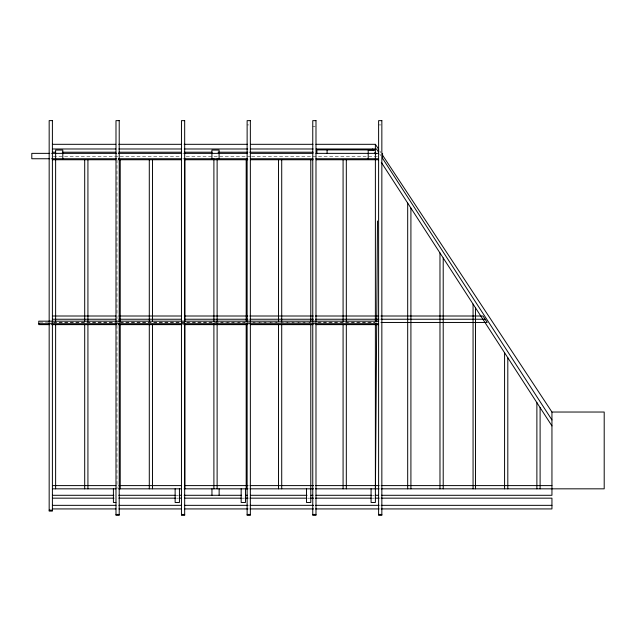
<?xml version="1.0" encoding="UTF-8"?>
<svg xmlns="http://www.w3.org/2000/svg" width="636" height="636" viewBox="0 0 636 636"><rect width="100%" height="100%" fill="white"/><g stroke="black" fill="none" stroke-linecap="round" stroke-linejoin="round"><path stroke-width="0.48" stroke-dasharray="3.18 2.39" d="M247.126 124.926L248.74 124.926M378.611 124.926L381.036 124.926M312.761 126.286L315.186 126.286M53.392 156.52L180.274 156.52M186.221 156.52L250.656 156.52M251.641 156.52L377.538 156.52M39.758 322.126L52.677 322.126M53.67 322.126L114.281 322.126M120.244 322.126L214.65 322.126M215.644 322.126L245.456 322.126M251.419 322.126L375.63 322.126M53.392 322.46L185.426 322.46M186.412 322.46L311.497 322.46M317.451 322.46L375.033 322.46M176.244 495.293L178.223 495.293M372.41 495.293L374.389 495.293M176.538 498.163L178.525 498.163M242.085 498.163L244.073 498.163M307.633 498.163L309.621 498.163M372.187 498.163L374.175 498.163M379.756 150.947L380.853 152.608M379.74 153.984L380.821 155.653M116.992 159.747L116.992 319.336M116.992 325.282L116.992 488.83"/><path stroke-width="0.95" d="M375.431 489.354L376.703 323.97M376.711 321.991L377.49 220.978M52.398 144.316L115.808 144.316M118.781 144.316L181.196 144.316M184.17 144.316L247.579 144.316M250.552 144.316L312.968 144.316M315.941 144.316L375.383 144.316L378.666 149.293M52.398 148.983L115.855 148.983M118.829 148.983L181.292 148.983M184.273 148.983L247.73 148.983M250.703 148.983L313.166 148.983M316.14 148.983L376.504 148.983L378.666 152.314M374.135 149.913L316.895 149.913L316.895 153.363M52.398 152.211L55.372 152.211M62.32 152.211L115.879 152.211M118.853 152.211L181.34 152.211M184.313 152.211L212.082 152.211M218.037 152.211L247.794 152.211M249.773 152.211L313.254 152.211M49.688 153.363L31.8 153.363L31.8 158.746L49.688 158.746M51.675 153.363L116.261 153.363M118.248 153.363L181.84 153.363M183.828 153.363L247.42 153.363M250.401 153.363L313.007 153.363M315.989 153.363L378.587 153.363M51.675 158.746L116.261 158.746M118.248 158.746L181.84 158.746M183.828 158.746L247.42 158.746M250.401 158.746L313.007 158.746M315.989 158.746L378.587 158.746M52.398 159.747L115.863 159.747M118.614 159.747L181.3 159.747M184.281 159.747L247.802 159.747M250.711 159.747L313.206 159.747M316.156 159.747L378.627 159.747M52.398 316.005L115.903 316.005M118.876 316.005L181.387 316.005M184.368 316.005L247.865 316.005M249.853 316.005L313.357 316.005M315.337 316.005L378.841 316.005M380.821 316.005L483.026 316.005L487.208 322.46L380.988 322.46M52.398 319.232L115.919 319.232M118.892 319.232L181.419 319.232M184.4 319.232L247.913 319.232M249.9 319.232L313.421 319.232M315.4 319.232L378.921 319.232M380.908 319.232L485.117 319.232M378.611 321.172L38.764 321.172L38.764 324.63L49.695 324.63M38.764 323.684L378.611 323.684M51.683 324.63L116.269 324.63M118.256 324.63L181.856 324.63M183.844 324.63L247.444 324.63M250.425 324.63L313.031 324.63M316.012 324.63L378.611 324.63M382.49 155.089L551.945 412.033L604.2 412.033L604.2 488.83L381.131 488.83M52.398 485.602L115.959 485.602M118.94 485.602L181.506 485.602M184.488 485.602L248.048 485.602M250.035 485.602L313.596 485.602M315.583 485.602L379.143 485.602M381.131 485.602L551.945 485.602M52.398 488.83L115.959 488.83M118.614 488.83L181.506 488.83M184.17 488.83L248.048 488.83M250.035 488.83L313.596 488.83M315.583 488.83L379.143 488.83M52.398 495.293L113.828 495.293M118.781 495.293L175.25 495.293M179.217 495.293L181.196 495.293M184.17 495.293L241.632 495.293M245.591 495.293L247.579 495.293M250.552 495.293L307.021 495.293M310.988 495.293L312.968 495.293M315.941 495.293L371.424 495.293M375.383 495.293L378.356 495.293M381.338 495.293L551.945 495.293L551.945 412.033M52.398 498.163L113.971 498.163M118.94 498.163L175.552 498.163M179.519 498.163L181.506 498.163M184.488 498.163L241.1 498.163M245.067 498.163L248.048 498.163M250.035 498.163L306.639 498.163M310.614 498.163L313.596 498.163M315.583 498.163L371.193 498.163M375.168 498.163L379.143 498.163M381.131 498.163L551.945 498.163L551.945 508.927L381.131 508.927M115.919 502.472L113.407 502.472L113.407 488.83M52.398 505.342L115.959 505.342M118.94 505.342L181.506 505.342M184.488 505.342L248.048 505.342M250.035 505.342L313.596 505.342M315.583 505.342L379.143 505.342M381.131 505.342L551.945 505.342M52.398 508.927L115.959 508.927M118.94 508.927L181.506 508.927M184.488 508.927L248.048 508.927M250.035 508.927L313.596 508.927M315.583 508.927L379.143 508.927M49.171 510.144L52.398 510.144M115.991 514.437L119.218 514.437M181.451 514.437L184.679 514.437M247.126 514.437L250.353 514.437M312.761 514.437L315.989 514.437M378.611 514.437L381.846 514.437M382.443 158.157L551.945 419.959M372.656 148.983L373.737 150.653M374.819 152.322L375.9 153.984M381.298 162.331L551.945 425.905M540.107 407.612L540.107 488.83M536.879 402.62L536.879 488.83M507.806 357.726L507.806 488.83M504.579 352.734L504.579 488.83M475.505 307.84L475.505 488.83M473.065 304.072L473.065 488.83M443.213 257.954L443.213 488.83M439.977 252.969L439.977 488.83M410.912 208.067L410.912 488.83M407.684 203.083L407.684 488.83M382.562 153.363L382.562 158.746M375.383 144.316L375.383 149.277M375.383 158.674L375.383 150.056L368.204 150.056L368.204 158.674M375.383 159.207L375.383 321.315M375.383 324.018L375.383 502.472L371.074 502.472L371.074 488.83M346.318 159.747L346.318 321.315M346.318 324.288L346.318 488.83M343.082 159.747L343.082 321.315M343.082 324.288L343.082 488.83M327.087 149.913L327.087 153.363M310.789 159.747L310.789 321.315M310.789 324.288L310.789 502.472L306.48 502.472L306.48 488.83M281.716 159.747L281.716 321.315M281.716 324.288L281.716 488.83M278.489 159.747L278.489 321.315M278.489 324.288L278.489 488.83M246.188 159.747L246.188 321.315M246.188 324.288L246.188 488.83M245.472 488.83L245.472 502.472L241.163 502.472L241.163 488.83M219.134 488.83L219.134 495.293M219.094 158.674L219.094 150.056L211.915 150.056L211.915 158.674M217.122 158.944L217.122 321.903M217.122 323.891L217.122 488.83M213.895 158.944L213.895 321.903M213.895 323.891L213.895 488.83M211.955 488.83L211.955 495.293M184.822 159.747L184.822 321.315M184.822 324.288L184.822 488.83M179.439 488.83L179.439 502.472L175.131 502.472L175.131 488.83M152.521 159.747L152.521 321.315M152.521 324.288L152.521 488.83M149.293 159.747L149.293 321.315M149.293 324.288L149.293 488.83M120.228 159.747L120.228 321.315M120.228 324.288L120.228 488.83M87.927 159.747L87.927 321.315M87.927 324.288L87.927 488.83M84.699 159.747L84.699 321.315M84.699 324.288L84.699 488.83M62.805 158.674L62.805 150.056L55.626 150.056L55.626 158.674M55.626 159.747L55.626 321.315M55.626 324.288L55.626 488.83M52.398 120.609L49.171 120.609L49.171 511.098L52.398 511.098L52.398 120.609M119.218 120.641L115.991 120.641L115.991 515.391L119.218 515.391L119.218 120.641M184.679 120.641L181.451 120.641L181.451 515.391L184.679 515.391L184.679 120.641M250.353 120.641L247.126 120.641L247.126 515.391L250.353 515.391L250.353 120.641M315.989 120.641L312.761 120.641L312.761 515.391L315.989 515.391L315.989 120.641M381.846 120.641L378.611 120.641L378.611 515.391L381.846 515.391L381.846 120.641"/></g></svg>
